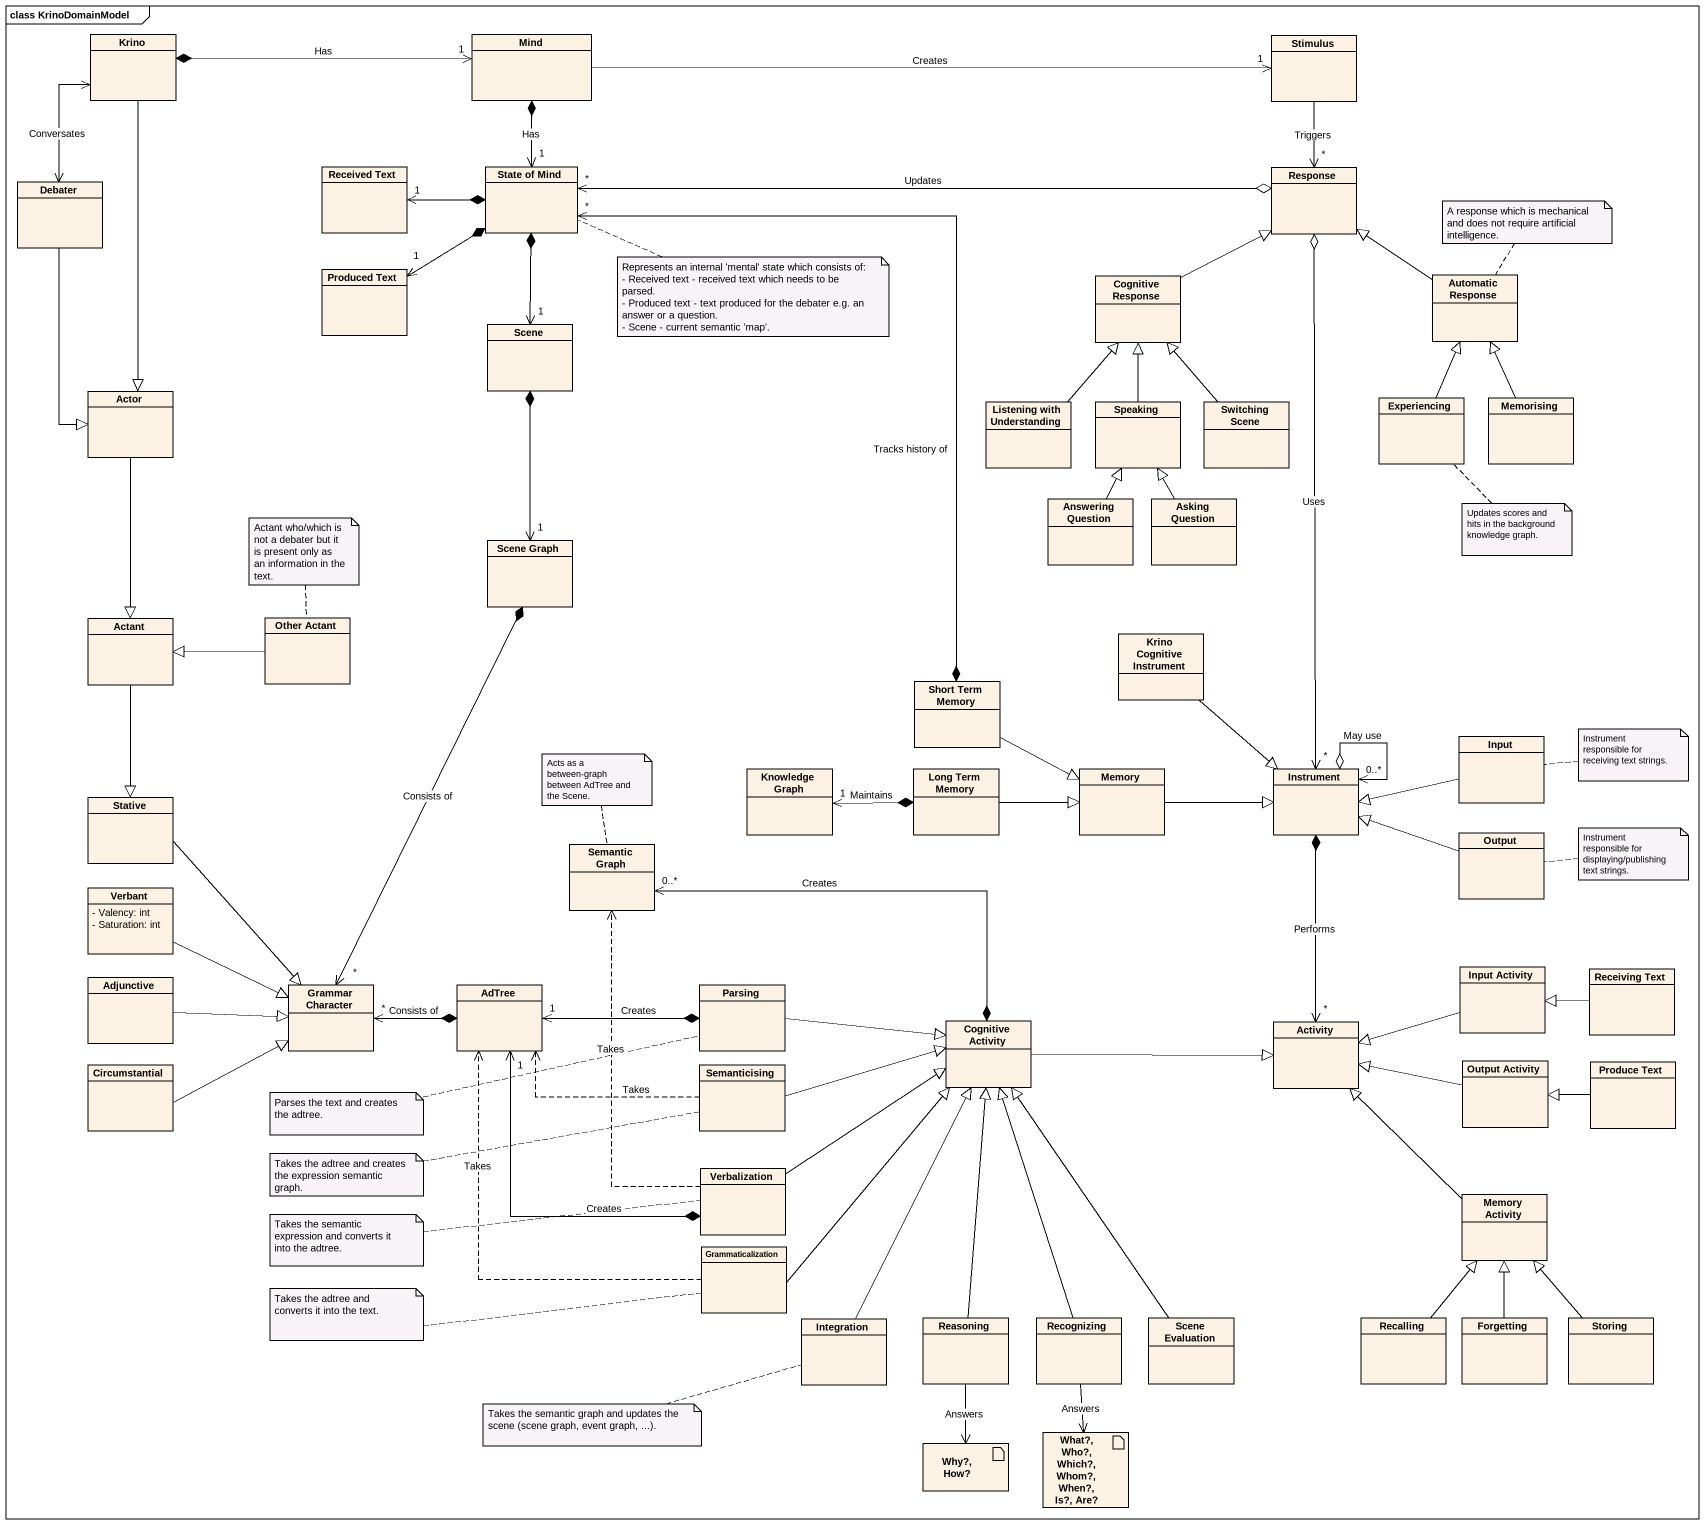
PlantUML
@startuml
mainframe class KrinoDomainModel
allowmixing
hide circle
hide empty members
skinparam classAttributeIconSize 0
class Krino
class Mind
class Stimulus
class Debater
class "Received Text" as Received_Text
class "State of Mind" as State_of_Mind
class Response
class "Produced Text" as Produced_Text
class "Cognitive Response" as Cognitive_Response
class "Automatic Response" as Automatic_Response
class Scene
class "Actor" as Actor_
class "Listening with Understanding" as Listening_with_Understanding
class Speaking
class "Switching Scene" as Switching_Scene
class Experiencing
class Memorising
class "Answering Question" as Answering_Question
class "Asking Question" as Asking_Question
class "Scene Graph" as Scene_Graph
class Actant
class "Other Actant" as Other_Actant
class "Krino Cognitive Instrument" as Krino_Cognitive_Instrument
class "Short Term Memory" as Short_Term_Memory
class Input
class "Knowledge Graph" as Knowledge_Graph
class "Long Term Memory" as Long_Term_Memory
class Memory
class Instrument
class Stative
class Output
class "Semantic Graph" as Semantic_Graph
class Verbant {
  - Valency: int
  - Saturation: int
}
class Adjunctive
class "Grammar Character" as Grammar_Character
class AdTree
class Parsing
class "Input Activity" as Input_Activity
class "Receiving Text" as Receiving_Text
class "Cognitive Activity" as Cognitive_Activity
class Activity
class Circumstantial
class Semanticising
class "Output Activity" as Output_Activity
class "Produce Text" as Produce_Text
class Verbalization
class "Memory Activity" as Memory_Activity
class Grammaticalization
class Integration
class Reasoning
class Recognizing
class "Scene Evaluation" as Scene_Evaluation
class Recalling
class Forgetting
class Storing
artifact "What?, Who?, Which?, Whom?, When?, Is?, Are?" as What_Who_Which_Whom_When_Is
artifact "Why?, How?" as Why_How
Krino <--> Debater : Conversates
Krino --|> Actor_
Mind "1" <-left-* Krino : Has
Stimulus "1" <-left- Mind : Creates
Debater --|> Actor_
Received_Text "1" <-right-* State_of_Mind
State_of_Mind "1" <-up-* Mind : Has
State_of_Mind "*" <-right-o Response : Updates
State_of_Mind "*" <--* Short_Term_Memory : Tracks history of
Response "*" <-up- Stimulus : Triggers
Produced_Text "1" <-up-* State_of_Mind
Cognitive_Response -up-|> Response
Automatic_Response -up-|> Response
Scene "1" <-up-* State_of_Mind
Actor_ --|> Actant
Listening_with_Understanding -up-|> Cognitive_Response
Speaking -up-|> Cognitive_Response
Switching_Scene -up-|> Cognitive_Response
Experiencing -up-|> Automatic_Response
Memorising -up-|> Automatic_Response
Answering_Question -up-|> Speaking
Asking_Question -up-|> Speaking
Scene_Graph "1" <-up-* Scene
Actant --|> Stative
Other_Actant -left-|> Actant
Krino_Cognitive_Instrument --|> Instrument
Short_Term_Memory -right-|> Memory
Input -left-|> Instrument
Knowledge_Graph "1" <-right-* Long_Term_Memory : Maintains
Long_Term_Memory -right-|> Memory
Memory -right-|> Instrument
Instrument "*" <-up-o Response : Uses
Instrument "0..*" <--o Instrument : May use
Stative --|> Grammar_Character
Output -left-|> Instrument
Semantic_Graph "0..*" <-right-* Cognitive_Activity : Creates
Verbant -right-|> Grammar_Character
Adjunctive -right-|> Grammar_Character
Grammar_Character "*" <-up-* Scene_Graph : Consists of
Grammar_Character "*" <-right-* AdTree : Consists of
AdTree "1" <-right-* Parsing : Creates
AdTree "1" <--* Verbalization : Creates
Parsing -right-|> Cognitive_Activity
Input_Activity -left-|> Activity
Receiving_Text -left-|> Input_Activity
Cognitive_Activity -right-|> Activity
Activity "*" <-up-* Instrument : Performs
Circumstantial -right-|> Grammar_Character
Semanticising .left.> AdTree : Takes
Semanticising -right-|> Cognitive_Activity
Output_Activity -left-|> Activity
Produce_Text -left-|> Output_Activity
Verbalization .up.> Semantic_Graph : Takes
Verbalization -up-|> Cognitive_Activity
Memory_Activity -up-|> Activity
Grammaticalization .up.> AdTree : Takes
Grammaticalization -up-|> Cognitive_Activity
Integration -up-|> Cognitive_Activity
Reasoning -up-|> Cognitive_Activity
Recognizing -up-|> Cognitive_Activity
Scene_Evaluation -up-|> Cognitive_Activity
Recalling -up-|> Memory_Activity
Forgetting -up-|> Memory_Activity
Storing -up-|> Memory_Activity
What_Who_Which_Whom_When_Is <-up- Recognizing : Answers
Why_How <-up- Reasoning : Answers
note top of Automatic_Response : A response which is mechanical and does not require artificial intelligence.
note right of State_of_Mind
  Represents an internal 'mental' state which consists of:
  - Received text - received text which needs to be parsed.
  - Produced text - text produced for the debater e.g. an answer or a question.
  - Scene - current semantic 'map'.
end note
note top of Other_Actant : Actant who/which is not a debater but it is present only as an information in the text.
note bottom of Experiencing : Updates scores and hits in the background knowledge graph.
note right of Input : Instrument responsible for receiving text strings.
note top of Semantic_Graph : Acts as a between-graph between AdTree and the Scene.
note right of Output : Instrument responsible for displaying/publishing text strings.
note left of Parsing : Parses the text and creates the adtree.
note left of Semanticising : Takes the adtree and creates the expression semantic graph.
note left of Verbalization : Takes the semantic expression and converts it into the adtree.
note left of Grammaticalization : Takes the adtree and converts it into the text.
note left of Integration : Takes the semantic graph and updates the scene (scene graph, event graph, ...).
@enduml
